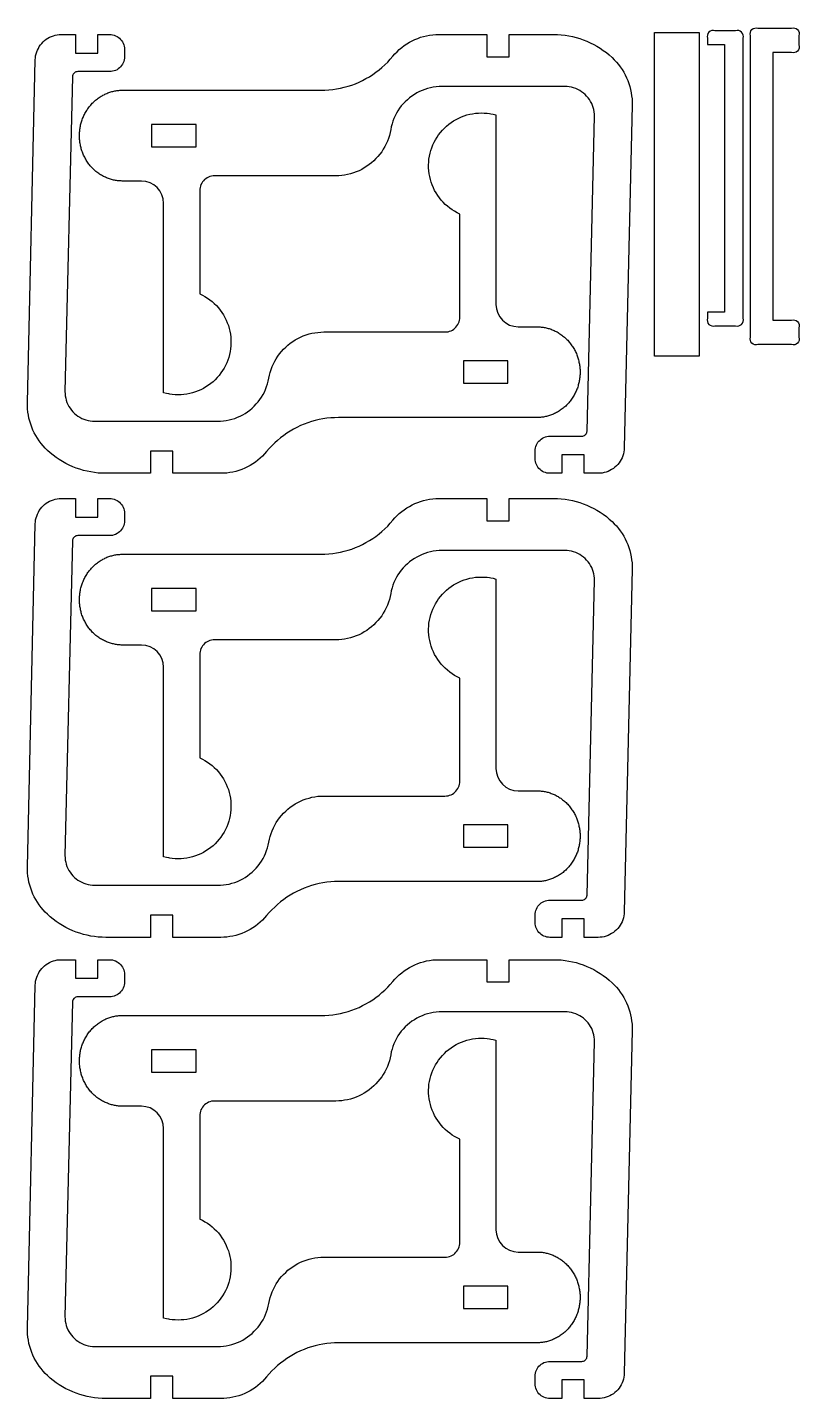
# Model space of a CAD drawing. Extents: x 182 to 369, y 109 to 293.
# Drawn here: x 265.5 to 369.3, y 108.5 to 292.8 of the extents above; entities that cross this region are included whole.
import ezdxf

# ---------------------------------------------------------------- set-up
doc = ezdxf.new("R2010")
doc.units = 0
doc.layers.add('DEFAULT', color=7, linetype='CONTINUOUS')

msp = doc.modelspace()

# ---------------------------------------------------------------- linework, layer by layer
at = {"layer": 'DEFAULT'}
for points in [[(321.47, 240.38), (307.31, 240.38), (306.78, 240.36), (306.26, 240.33), (305.73, 240.28), (305.21, 240.2), (304.7, 240.1), (304.18, 239.98), (303.68, 239.84), (303.18, 239.67), (302.68, 239.49), (302.2, 239.29), (301.72, 239.06), (301.26, 238.82), (300.8, 238.55), (300.36, 238.27), (299.93, 237.97), (299.51, 237.65), (299.11, 237.31), (298.72, 236.96), (298.34, 236.59), (297.98, 236.2), (297.64, 235.8), (297.37, 235.49), (297.08, 235.19), (296.78, 234.9), (296.46, 234.63), (296.13, 234.38), (295.79, 234.15), (295.43, 233.93), (295.06, 233.74), (294.69, 233.56), (294.3, 233.4), (293.91, 233.26), (293.51, 233.14), (293.11, 233.05), (292.7, 232.97), (292.29, 232.92), (291.87, 232.89), (291.46, 232.88), (285.01, 232.88), (285.01, 235.88), (282.01, 235.88), (282.01, 232.88), (276.02, 232.88), (275.51, 232.89), (275, 232.92), (274.5, 232.98), (273.99, 233.06), (273.5, 233.16), (273, 233.28), (272.51, 233.42), (272.03, 233.59), (271.56, 233.77), (271.1, 233.98), (270.64, 234.21), (270.2, 234.46), (269.76, 234.72), (269.34, 235.01), (268.94, 235.31), (268.54, 235.64), (268.16, 235.97), (267.86, 236.27), (267.58, 236.58), (267.31, 236.9), (267.06, 237.24), (266.82, 237.59), (266.6, 237.95), (266.4, 238.32), (266.22, 238.7), (266.05, 239.08), (265.91, 239.48), (265.79, 239.88), (265.68, 240.29), (265.6, 240.7), (265.54, 241.12), (265.49, 241.54), (265.47, 241.96), (265.47, 242.38), (266.53, 288.46), (266.55, 288.73), (266.58, 288.99), (266.64, 289.26), (266.72, 289.52), (266.82, 289.77), (266.94, 290.01), (267.07, 290.25), (267.23, 290.47), (267.4, 290.68), (267.58, 290.88), (267.78, 291.06), (268, 291.23), (268.22, 291.37), (268.46, 291.51), (268.71, 291.62), (268.96, 291.71), (269.22, 291.78), (269.49, 291.83), (269.76, 291.87), (270.03, 291.88), (271.93, 291.88), (271.93, 289.38), (274.93, 289.38), (274.93, 291.88), (276.52, 291.88), (276.73, 291.87), (276.93, 291.83), (277.13, 291.78), (277.33, 291.7), (277.52, 291.61), (277.69, 291.49), (277.85, 291.36), (278, 291.21), (278.13, 291.05), (278.25, 290.88), (278.34, 290.69), (278.42, 290.49), (278.47, 290.29), (278.51, 290.09), (278.52, 289.88), (278.52, 288.88), (278.51, 288.67), (278.47, 288.46), (278.42, 288.26), (278.34, 288.06), (278.25, 287.88), (278.13, 287.7), (278, 287.54), (277.85, 287.39), (277.69, 287.26), (277.52, 287.14), (277.33, 287.05), (277.13, 286.97), (276.93, 286.92), (276.73, 286.89), (276.52, 286.88), (272.24, 286.88), (272.12, 286.87), (272, 286.84), (271.89, 286.79), (271.79, 286.72), (271.71, 286.63), (271.64, 286.54), (271.58, 286.43), (271.55, 286.31), (271.54, 286.19), (270.52, 243.88), (270.53, 243.58), (270.56, 243.28), (270.62, 242.99), (270.69, 242.7), (270.79, 242.41), (270.91, 242.14), (271.05, 241.88), (271.21, 241.62), (271.39, 241.38), (271.58, 241.16), (271.8, 240.94), (272.02, 240.75), (272.26, 240.57), (272.52, 240.41), (272.78, 240.27), (273.06, 240.15), (273.34, 240.05), (273.63, 239.98), (273.92, 239.92), (274.22, 239.89), (274.52, 239.88), (291.05, 239.88), (291.44, 239.89), (291.83, 239.92), (292.21, 239.97), (292.6, 240.05), (292.98, 240.15), (293.35, 240.27), (293.71, 240.41), (294.07, 240.56), (294.42, 240.74), (294.76, 240.94), (295.08, 241.16), (295.4, 241.39), (295.7, 241.64), (295.98, 241.91), (296.25, 242.2), (296.5, 242.49), (296.74, 242.81), (296.96, 243.13), (297.16, 243.47), (297.34, 243.81), (297.5, 244.17), (297.64, 244.54), (297.76, 244.91), (297.86, 245.29), (297.94, 245.67), (298.02, 246.06), (298.12, 246.45), (298.24, 246.84), (298.39, 247.22), (298.55, 247.58), (298.73, 247.94), (298.93, 248.29), (299.15, 248.63), (299.39, 248.96), (299.64, 249.27), (299.92, 249.57), (300.2, 249.85), (300.5, 250.12), (300.82, 250.37), (301.15, 250.6), (301.49, 250.82), (301.84, 251.02), (302.2, 251.19), (302.57, 251.35), (302.95, 251.49), (303.34, 251.61), (303.73, 251.7), (304.12, 251.78), (304.52, 251.83), (304.93, 251.87), (305.33, 251.88), (321.62, 251.88), (321.83, 251.89), (322.03, 251.92), (322.23, 251.97), (322.43, 252.05), (322.62, 252.14), (322.79, 252.26), (322.95, 252.39), (323.1, 252.54), (323.23, 252.7), (323.35, 252.88), (323.44, 253.06), (323.52, 253.26), (323.57, 253.46), (323.61, 253.67), (323.62, 253.88), (323.62, 267.74), (323.26, 267.91), (322.92, 268.1), (322.58, 268.31), (322.26, 268.54), (321.95, 268.78), (321.66, 269.04), (321.38, 269.32), (321.11, 269.62), (320.87, 269.92), (320.64, 270.24), (320.42, 270.58), (320.23, 270.92), (320.06, 271.27), (319.9, 271.64), (319.77, 272.01), (319.66, 272.39), (319.57, 272.77), (319.5, 273.16), (319.45, 273.55), (319.42, 273.94), (319.42, 274.34), (319.43, 274.73), (319.47, 275.12), (319.53, 275.51), (319.62, 275.9), (319.72, 276.28), (319.85, 276.65), (319.99, 277.02), (320.16, 277.38), (320.34, 277.72), (320.55, 278.06), (320.77, 278.39), (321.01, 278.7), (321.27, 279), (321.54, 279.28), (321.83, 279.55), (322.13, 279.8), (322.45, 280.04), (322.78, 280.26), (323.12, 280.45), (323.47, 280.63), (323.83, 280.79), (324.2, 280.93), (324.57, 281.05), (324.96, 281.15), (325.34, 281.22), (325.73, 281.28), (326.13, 281.31), (326.52, 281.32), (326.91, 281.31), (327.31, 281.28), (327.62, 281.23), (327.78, 281.2), (328.08, 281.14), (328.47, 281.05), (328.47, 255.58, 0.414209), (331.47, 252.58), (333.96, 252.58), (334.04, 252.58), (334.17, 252.58), (334.3, 252.57), (334.43, 252.56), (334.56, 252.55), (334.69, 252.53), (334.82, 252.52), (334.96, 252.49), (335.09, 252.47), (335.23, 252.44), (335.36, 252.41), (335.5, 252.37), (335.63, 252.33), (335.77, 252.29), (335.9, 252.24), (336.03, 252.19), (336.17, 252.13), (336.3, 252.08), (336.43, 252.01), (336.56, 251.95), (336.69, 251.88), (336.82, 251.8), (336.95, 251.73), (337.08, 251.65), (337.2, 251.56), (337.32, 251.47), (337.44, 251.38), (337.56, 251.29), (337.68, 251.19), (337.79, 251.09), (337.91, 250.98), (338.01, 250.87), (338.12, 250.76), (338.23, 250.65), (338.33, 250.53), (338.42, 250.41), (338.52, 250.29), (338.61, 250.17), (338.7, 250.04), (338.78, 249.91), (338.87, 249.78), (338.95, 249.65), (339.02, 249.52), (339.09, 249.38), (339.16, 249.24), (339.22, 249.11), (339.29, 248.97), (339.34, 248.83), (339.4, 248.69), (339.45, 248.54), (339.49, 248.4), (339.54, 248.26), (339.58, 248.12), (339.61, 247.97), (339.64, 247.83), (339.67, 247.69), (339.7, 247.55), (339.72, 247.41), (339.74, 247.27), (339.76, 247.13), (339.77, 246.99), (339.78, 246.85), (339.78, 246.71), (339.79, 246.57), (339.79, 246.44), (339.78, 246.3), (339.78, 246.17), (339.77, 246.03), (339.76, 245.89), (339.75, 245.75), (339.73, 245.61), (339.71, 245.47), (339.68, 245.33), (339.66, 245.19), (339.62, 245.04), (339.59, 244.9), (339.55, 244.76), (339.51, 244.62), (339.47, 244.48), (339.42, 244.34), (339.37, 244.19), (339.31, 244.05), (339.25, 243.91), (339.19, 243.78), (339.12, 243.64), (339.05, 243.5), (338.98, 243.37), (338.9, 243.24), (338.82, 243.11), (338.74, 242.98), (338.65, 242.85), (338.56, 242.72), (338.47, 242.6), (338.37, 242.48), (338.27, 242.36), (338.17, 242.25), (338.06, 242.13), (337.96, 242.03), (337.85, 241.92), (337.73, 241.82), (337.62, 241.72), (337.5, 241.62), (337.38, 241.53), (337.26, 241.44), (337.13, 241.35), (337.01, 241.27), (336.88, 241.19), (336.75, 241.11), (336.62, 241.04), (336.49, 240.97), (336.36, 240.91), (336.23, 240.85), (336.09, 240.79), (335.96, 240.74), (335.83, 240.69), (335.69, 240.64), (335.56, 240.6), (335.42, 240.56), (335.29, 240.53), (335.15, 240.5), (335.02, 240.47), (334.88, 240.45), (334.75, 240.43), (334.62, 240.41), (334.48, 240.4), (334.35, 240.39), (334.22, 240.38), (334.09, 240.38), (333.96, 240.38)], [(290.79, 284.38), (304.95, 284.38), (305.48, 284.39), (306, 284.42), (306.53, 284.48), (307.05, 284.55), (307.56, 284.65), (308.07, 284.77), (308.58, 284.91), (309.08, 285.08), (309.57, 285.26), (310.06, 285.47), (310.53, 285.69), (311, 285.94), (311.45, 286.2), (311.9, 286.48), (312.33, 286.79), (312.75, 287.11), (313.15, 287.44), (313.54, 287.8), (313.92, 288.16), (314.27, 288.55), (314.62, 288.95), (314.89, 289.26), (315.18, 289.56), (315.48, 289.85), (315.8, 290.12), (316.13, 290.37), (316.47, 290.6), (316.83, 290.82), (317.19, 291.02), (317.57, 291.19), (317.95, 291.35), (318.35, 291.49), (318.75, 291.61), (319.15, 291.7), (319.56, 291.78), (319.97, 291.83), (320.39, 291.87), (320.8, 291.88), (327.24, 291.88), (327.24, 288.88), (330.24, 288.88), (330.24, 291.88), (336.24, 291.88), (336.75, 291.86), (337.26, 291.83), (337.76, 291.78), (338.26, 291.7), (338.76, 291.6), (339.26, 291.47), (339.74, 291.33), (340.22, 291.16), (340.7, 290.98), (341.16, 290.77), (341.62, 290.54), (342.06, 290.3), (342.49, 290.03), (342.91, 289.74), (343.32, 289.44), (343.71, 289.12), (344.09, 288.78), (344.39, 288.48), (344.68, 288.17), (344.95, 287.85), (345.2, 287.51), (345.44, 287.17), (345.66, 286.81), (345.86, 286.44), (346.04, 286.06), (346.2, 285.67), (346.35, 285.27), (346.47, 284.87), (346.58, 284.46), (346.66, 284.05), (346.72, 283.63), (346.77, 283.21), (346.79, 282.79), (346.79, 282.37), (345.73, 236.3), (345.71, 236.03), (345.67, 235.76), (345.62, 235.49), (345.54, 235.23), (345.44, 234.98), (345.32, 234.74), (345.19, 234.5), (345.03, 234.28), (344.86, 234.07), (344.68, 233.87), (344.47, 233.69), (344.26, 233.53), (344.03, 233.38), (343.8, 233.25), (343.55, 233.13), (343.3, 233.04), (343.03, 232.97), (342.77, 232.92), (342.5, 232.89), (342.23, 232.88), (340.33, 232.88), (340.33, 235.38), (337.33, 235.38), (337.33, 232.88), (335.74, 232.88), (335.53, 232.89), (335.33, 232.92), (335.12, 232.97), (334.93, 233.05), (334.74, 233.14), (334.57, 233.26), (334.4, 233.39), (334.26, 233.54), (334.12, 233.7), (334.01, 233.88), (333.91, 234.06), (333.84, 234.26), (333.79, 234.46), (333.75, 234.67), (333.74, 234.88), (333.74, 235.88), (333.75, 236.09), (333.79, 236.29), (333.84, 236.49), (333.91, 236.69), (334.01, 236.88), (334.12, 237.05), (334.26, 237.21), (334.4, 237.36), (334.57, 237.49), (334.74, 237.61), (334.93, 237.7), (335.12, 237.78), (335.33, 237.83), (335.53, 237.87), (335.74, 237.88), (340.02, 237.88), (340.14, 237.89), (340.26, 237.92), (340.37, 237.97), (340.47, 238.04), (340.55, 238.12), (340.62, 238.22), (340.68, 238.32), (340.71, 238.44), (340.72, 238.56), (341.74, 280.88), (341.73, 281.17), (341.7, 281.47), (341.64, 281.77), (341.56, 282.06), (341.46, 282.34), (341.35, 282.61), (341.21, 282.88), (341.05, 283.13), (340.87, 283.37), (340.67, 283.6), (340.46, 283.81), (340.24, 284), (339.99, 284.18), (339.74, 284.34), (339.48, 284.48), (339.2, 284.6), (338.92, 284.7), (338.63, 284.78), (338.34, 284.83), (338.04, 284.86), (337.74, 284.88), (321.21, 284.88), (320.82, 284.87), (320.43, 284.83), (320.04, 284.78), (319.66, 284.7), (319.28, 284.6), (318.91, 284.49), (318.54, 284.35), (318.19, 284.19), (317.84, 284.01), (317.5, 283.81), (317.17, 283.59), (316.86, 283.36), (316.56, 283.11), (316.28, 282.84), (316.01, 282.56), (315.75, 282.26), (315.52, 281.95), (315.3, 281.62), (315.1, 281.29), (314.92, 280.94), (314.76, 280.58), (314.62, 280.22), (314.5, 279.84), (314.4, 279.47), (314.32, 279.08), (314.24, 278.69), (314.14, 278.3), (314.01, 277.91), (313.87, 277.54), (313.71, 277.17), (313.53, 276.81), (313.33, 276.46), (313.11, 276.12), (312.87, 275.8), (312.61, 275.48), (312.34, 275.18), (312.06, 274.9), (311.75, 274.63), (311.44, 274.38), (311.11, 274.15), (310.77, 273.93), (310.42, 273.74), (310.06, 273.56), (309.69, 273.4), (309.31, 273.26), (308.92, 273.15), (308.53, 273.05), (308.13, 272.97), (307.73, 272.92), (307.33, 272.89), (306.93, 272.88), (290.64, 272.88), (290.43, 272.87), (290.23, 272.83), (290.02, 272.78), (289.83, 272.7), (289.64, 272.61), (289.47, 272.49), (289.3, 272.36), (289.16, 272.21), (289.02, 272.05), (288.91, 271.88), (288.81, 271.69), (288.74, 271.49), (288.69, 271.29), (288.65, 271.09), (288.64, 270.88), (288.64, 257.01), (289, 256.84), (289.34, 256.65), (289.68, 256.44), (290, 256.21), (290.31, 255.97), (290.6, 255.71), (290.88, 255.43), (291.15, 255.14), (291.39, 254.83), (291.62, 254.51), (291.83, 254.18), (292.03, 253.83), (292.2, 253.48), (292.35, 253.12), (292.49, 252.74), (292.6, 252.37), (292.69, 251.98), (292.76, 251.6), (292.81, 251.2), (292.84, 250.81), (292.84, 250.42), (292.82, 250.02), (292.78, 249.63), (292.72, 249.24), (292.64, 248.86), (292.54, 248.47), (292.41, 248.1), (292.27, 247.73), (292.1, 247.38), (291.92, 247.03), (291.71, 246.69), (291.49, 246.37), (291.25, 246.05), (290.99, 245.75), (290.72, 245.47), (290.43, 245.2), (290.13, 244.95), (289.81, 244.71), (289.48, 244.5), (289.14, 244.3), (288.79, 244.12), (288.43, 243.96), (288.06, 243.82), (287.68, 243.7), (287.3, 243.61), (286.91, 243.53), (286.52, 243.48), (286.13, 243.44), (285.74, 243.43), (285.34, 243.44), (284.95, 243.48), (284.64, 243.52), (284.48, 243.55), (284.17, 243.61), (283.79, 243.71), (283.79, 269.17, 0.414209), (280.79, 272.17), (278.29, 272.17), (278.22, 272.17), (278.09, 272.18), (277.96, 272.18), (277.83, 272.19), (277.7, 272.2), (277.57, 272.22), (277.43, 272.24), (277.3, 272.26), (277.17, 272.28), (277.03, 272.31), (276.9, 272.34), (276.76, 272.38), (276.63, 272.42), (276.49, 272.46), (276.36, 272.51), (276.22, 272.56), (276.09, 272.62), (275.96, 272.68), (275.83, 272.74), (275.69, 272.8), (275.56, 272.87), (275.43, 272.95), (275.31, 273.02), (275.18, 273.11), (275.06, 273.19), (274.93, 273.28), (274.81, 273.37), (274.69, 273.47), (274.58, 273.56), (274.46, 273.67), (274.35, 273.77), (274.24, 273.88), (274.14, 273.99), (274.03, 274.1), (273.93, 274.22), (273.83, 274.34), (273.74, 274.46), (273.65, 274.58), (273.56, 274.71), (273.47, 274.84), (273.39, 274.97), (273.31, 275.1), (273.24, 275.24), (273.17, 275.37), (273.1, 275.51), (273.03, 275.65), (272.97, 275.79), (272.92, 275.93), (272.86, 276.07), (272.81, 276.21), (272.76, 276.35), (272.72, 276.49), (272.68, 276.63), (272.65, 276.78), (272.61, 276.92), (272.59, 277.06), (272.56, 277.2), (272.54, 277.35), (272.52, 277.49), (272.5, 277.63), (272.49, 277.77), (272.48, 277.91), (272.47, 278.04), (272.47, 278.18), (272.47, 278.31), (272.47, 278.45), (272.48, 278.59), (272.49, 278.72), (272.5, 278.86), (272.51, 279), (272.53, 279.14), (272.55, 279.28), (272.57, 279.42), (272.6, 279.57), (272.63, 279.71), (272.67, 279.85), (272.71, 279.99), (272.75, 280.13), (272.79, 280.28), (272.84, 280.42), (272.89, 280.56), (272.95, 280.7), (273.01, 280.84), (273.07, 280.98), (273.14, 281.11), (273.21, 281.25), (273.28, 281.38), (273.36, 281.52), (273.44, 281.65), (273.52, 281.78), (273.61, 281.9), (273.7, 282.03), (273.79, 282.15), (273.89, 282.27), (273.99, 282.39), (274.09, 282.5), (274.19, 282.62), (274.3, 282.73), (274.41, 282.83), (274.53, 282.94), (274.64, 283.04), (274.76, 283.13), (274.88, 283.23), (275, 283.32), (275.12, 283.4), (275.25, 283.49), (275.38, 283.57), (275.5, 283.64), (275.63, 283.71), (275.77, 283.78), (275.9, 283.85), (276.03, 283.91), (276.16, 283.96), (276.3, 284.02), (276.43, 284.06), (276.57, 284.11), (276.7, 284.15), (276.84, 284.19), (276.97, 284.22), (277.11, 284.25), (277.24, 284.28), (277.38, 284.31), (277.51, 284.33), (277.64, 284.34), (277.77, 284.36), (277.91, 284.37), (278.04, 284.37), (278.17, 284.38), (278.29, 284.38)], [(361.7, 253.72), (361.7, 291.37, 0.625), (360.7, 292.37), (357.93, 292.37, 0.625), (356.93, 291.37), (356.93, 290.54), (359.2, 290.54), (359.2, 254.54), (356.93, 254.54), (356.93, 253.72, 0.625), (357.93, 252.72), (360.7, 252.72, 0.625)], [(321.47, 178), (307.31, 178), (306.78, 177.99), (306.26, 177.96), (305.73, 177.9), (305.21, 177.82), (304.7, 177.72), (304.18, 177.6), (303.68, 177.46), (303.18, 177.3), (302.68, 177.11), (302.2, 176.91), (301.72, 176.68), (301.26, 176.44), (300.8, 176.17), (300.36, 175.89), (299.93, 175.59), (299.51, 175.27), (299.11, 174.93), (298.72, 174.58), (298.34, 174.21), (297.98, 173.83), (297.64, 173.43), (297.37, 173.11), (297.08, 172.81), (296.78, 172.53), (296.46, 172.26), (296.13, 172.01), (295.79, 171.77), (295.43, 171.56), (295.06, 171.36), (294.69, 171.18), (294.3, 171.02), (293.91, 170.89), (293.51, 170.77), (293.11, 170.67), (292.7, 170.6), (292.29, 170.54), (291.87, 170.51), (291.46, 170.5), (285.01, 170.5), (285.01, 173.5), (282.01, 173.5), (282.01, 170.5), (276.02, 170.5), (275.51, 170.51), (275, 170.54), (274.5, 170.6), (273.99, 170.68), (273.5, 170.78), (273, 170.9), (272.51, 171.05), (272.03, 171.21), (271.56, 171.4), (271.1, 171.61), (270.64, 171.83), (270.2, 172.08), (269.76, 172.35), (269.34, 172.63), (268.94, 172.94), (268.54, 173.26), (268.16, 173.6), (267.86, 173.89), (267.58, 174.2), (267.31, 174.53), (267.06, 174.86), (266.82, 175.21), (266.6, 175.57), (266.4, 175.94), (266.22, 176.32), (266.05, 176.71), (265.91, 177.1), (265.79, 177.51), (265.68, 177.91), (265.6, 178.33), (265.54, 178.74), (265.49, 179.16), (265.47, 179.58), (265.47, 180), (266.53, 226.08), (266.55, 226.35), (266.58, 226.62), (266.64, 226.88), (266.72, 227.14), (266.82, 227.39), (266.94, 227.64), (267.07, 227.87), (267.23, 228.1), (267.4, 228.31), (267.58, 228.5), (267.78, 228.68), (268, 228.85), (268.22, 229), (268.46, 229.13), (268.71, 229.24), (268.96, 229.33), (269.22, 229.41), (269.49, 229.46), (269.76, 229.49), (270.03, 229.5), (271.93, 229.5), (271.93, 227), (274.93, 227), (274.93, 229.5), (276.52, 229.5), (276.73, 229.49), (276.93, 229.46), (277.13, 229.4), (277.33, 229.33), (277.52, 229.23), (277.69, 229.12), (277.85, 228.99), (278, 228.84), (278.13, 228.68), (278.25, 228.5), (278.34, 228.31), (278.42, 228.12), (278.47, 227.92), (278.51, 227.71), (278.52, 227.5), (278.52, 226.5), (278.51, 226.29), (278.47, 226.08), (278.42, 225.88), (278.34, 225.69), (278.25, 225.5), (278.13, 225.32), (278, 225.16), (277.85, 225.01), (277.69, 224.88), (277.52, 224.77), (277.33, 224.67), (277.13, 224.6), (276.93, 224.54), (276.73, 224.51), (276.52, 224.5), (272.24, 224.5), (272.12, 224.49), (272, 224.46), (271.89, 224.41), (271.79, 224.34), (271.71, 224.26), (271.64, 224.16), (271.58, 224.05), (271.55, 223.94), (271.54, 223.82), (270.52, 181.5), (270.53, 181.2), (270.56, 180.9), (270.62, 180.61), (270.69, 180.32), (270.79, 180.04), (270.91, 179.76), (271.05, 179.5), (271.21, 179.25), (271.39, 179.01), (271.58, 178.78), (271.8, 178.57), (272.02, 178.37), (272.26, 178.2), (272.52, 178.04), (272.78, 177.9), (273.06, 177.78), (273.34, 177.68), (273.63, 177.6), (273.92, 177.54), (274.22, 177.51), (274.52, 177.5), (291.05, 177.5), (291.44, 177.51), (291.83, 177.54), (292.21, 177.6), (292.6, 177.67), (292.98, 177.77), (293.35, 177.89), (293.71, 178.03), (294.07, 178.19), (294.42, 178.37), (294.76, 178.57), (295.08, 178.78), (295.4, 179.02), (295.7, 179.27), (295.98, 179.54), (296.25, 179.82), (296.5, 180.12), (296.74, 180.43), (296.96, 180.75), (297.16, 181.09), (297.34, 181.44), (297.5, 181.79), (297.64, 182.16), (297.76, 182.53), (297.86, 182.91), (297.94, 183.29), (298.02, 183.69), (298.12, 184.08), (298.24, 184.46), (298.39, 184.84), (298.55, 185.21), (298.73, 185.57), (298.93, 185.92), (299.15, 186.26), (299.39, 186.58), (299.64, 186.89), (299.92, 187.19), (300.2, 187.47), (300.5, 187.74), (300.82, 187.99), (301.15, 188.23), (301.49, 188.44), (301.84, 188.64), (302.2, 188.82), (302.57, 188.98), (302.95, 189.11), (303.34, 189.23), (303.73, 189.33), (304.12, 189.4), (304.52, 189.46), (304.93, 189.49), (305.33, 189.5), (321.62, 189.5), (321.83, 189.51), (322.03, 189.54), (322.23, 189.6), (322.43, 189.67), (322.62, 189.77), (322.79, 189.88), (322.95, 190.01), (323.1, 190.16), (323.23, 190.32), (323.35, 190.5), (323.44, 190.69), (323.52, 190.88), (323.57, 191.08), (323.61, 191.29), (323.62, 191.5), (323.62, 205.36), (323.26, 205.53), (322.92, 205.72), (322.58, 205.93), (322.26, 206.16), (321.95, 206.41), (321.66, 206.67), (321.38, 206.95), (321.11, 207.24), (320.87, 207.55), (320.64, 207.87), (320.42, 208.2), (320.23, 208.54), (320.06, 208.9), (319.9, 209.26), (319.77, 209.63), (319.66, 210.01), (319.57, 210.39), (319.5, 210.78), (319.45, 211.17), (319.42, 211.57), (319.42, 211.96), (319.43, 212.35), (319.47, 212.75), (319.53, 213.14), (319.62, 213.52), (319.72, 213.9), (319.85, 214.28), (319.99, 214.64), (320.16, 215), (320.34, 215.35), (320.55, 215.69), (320.77, 216.01), (321.01, 216.32), (321.27, 216.62), (321.54, 216.91), (321.83, 217.18), (322.13, 217.43), (322.45, 217.66), (322.78, 217.88), (323.12, 218.08), (323.47, 218.26), (323.83, 218.42), (324.2, 218.55), (324.57, 218.67), (324.96, 218.77), (325.34, 218.85), (325.73, 218.9), (326.13, 218.93), (326.52, 218.94), (326.91, 218.93), (327.31, 218.9), (327.62, 218.86), (327.78, 218.83), (328.08, 218.77), (328.47, 218.67), (328.47, 193.2, 0.414209), (331.47, 190.2), (333.96, 190.2), (334.04, 190.2), (334.17, 190.2), (334.3, 190.19), (334.43, 190.19), (334.56, 190.17), (334.69, 190.16), (334.82, 190.14), (334.96, 190.12), (335.09, 190.09), (335.23, 190.06), (335.36, 190.03), (335.5, 190), (335.63, 189.96), (335.77, 189.91), (335.9, 189.86), (336.03, 189.81), (336.17, 189.76), (336.3, 189.7), (336.43, 189.64), (336.56, 189.57), (336.69, 189.5), (336.82, 189.43), (336.95, 189.35), (337.08, 189.27), (337.2, 189.19), (337.32, 189.1), (337.44, 189.01), (337.56, 188.91), (337.68, 188.81), (337.79, 188.71), (337.91, 188.61), (338.01, 188.5), (338.12, 188.39), (338.23, 188.27), (338.33, 188.16), (338.42, 188.04), (338.52, 187.92), (338.61, 187.79), (338.7, 187.66), (338.78, 187.54), (338.87, 187.41), (338.95, 187.27), (339.02, 187.14), (339.09, 187), (339.16, 186.87), (339.22, 186.73), (339.29, 186.59), (339.34, 186.45), (339.4, 186.31), (339.45, 186.17), (339.49, 186.03), (339.54, 185.88), (339.58, 185.74), (339.61, 185.6), (339.64, 185.46), (339.67, 185.31), (339.7, 185.17), (339.72, 185.03), (339.74, 184.89), (339.76, 184.75), (339.77, 184.61), (339.78, 184.47), (339.78, 184.33), (339.79, 184.2), (339.79, 184.06), (339.78, 183.93), (339.78, 183.79), (339.77, 183.65), (339.76, 183.51), (339.75, 183.37), (339.73, 183.23), (339.71, 183.09), (339.68, 182.95), (339.66, 182.81), (339.62, 182.67), (339.59, 182.53), (339.55, 182.38), (339.51, 182.24), (339.47, 182.1), (339.42, 181.96), (339.37, 181.82), (339.31, 181.68), (339.25, 181.54), (339.19, 181.4), (339.12, 181.26), (339.05, 181.13), (338.98, 180.99), (338.9, 180.86), (338.82, 180.73), (338.74, 180.6), (338.65, 180.47), (338.56, 180.35), (338.47, 180.22), (338.37, 180.1), (338.27, 179.99), (338.17, 179.87), (338.06, 179.76), (337.96, 179.65), (337.85, 179.54), (337.73, 179.44), (337.62, 179.34), (337.5, 179.24), (337.38, 179.15), (337.26, 179.06), (337.13, 178.97), (337.01, 178.89), (336.88, 178.81), (336.75, 178.74), (336.62, 178.66), (336.49, 178.6), (336.36, 178.53), (336.23, 178.47), (336.09, 178.41), (335.96, 178.36), (335.83, 178.31), (335.69, 178.27), (335.56, 178.22), (335.42, 178.19), (335.29, 178.15), (335.15, 178.12), (335.02, 178.09), (334.88, 178.07), (334.75, 178.05), (334.62, 178.03), (334.48, 178.02), (334.35, 178.01), (334.22, 178), (334.09, 178), (333.96, 178)], [(290.79, 222), (304.95, 222), (305.48, 222.01), (306, 222.04), (306.53, 222.1), (307.05, 222.18), (307.56, 222.28), (308.07, 222.4), (308.58, 222.54), (309.08, 222.7), (309.57, 222.89), (310.06, 223.09), (310.53, 223.32), (311, 223.56), (311.45, 223.83), (311.9, 224.11), (312.33, 224.41), (312.75, 224.73), (313.15, 225.07), (313.54, 225.42), (313.92, 225.79), (314.27, 226.17), (314.62, 226.57), (314.89, 226.89), (315.18, 227.19), (315.48, 227.47), (315.8, 227.74), (316.13, 227.99), (316.47, 228.23), (316.83, 228.44), (317.19, 228.64), (317.57, 228.82), (317.95, 228.98), (318.35, 229.11), (318.75, 229.23), (319.15, 229.33), (319.56, 229.4), (319.97, 229.46), (320.39, 229.49), (320.8, 229.5), (327.24, 229.5), (327.24, 226.5), (330.24, 226.5), (330.24, 229.5), (336.24, 229.5), (336.75, 229.49), (337.26, 229.46), (337.76, 229.4), (338.26, 229.32), (338.76, 229.22), (339.26, 229.1), (339.74, 228.95), (340.22, 228.79), (340.7, 228.6), (341.16, 228.39), (341.62, 228.17), (342.06, 227.92), (342.49, 227.65), (342.91, 227.37), (343.32, 227.06), (343.71, 226.74), (344.09, 226.4), (344.39, 226.11), (344.68, 225.8), (344.95, 225.47), (345.2, 225.14), (345.44, 224.79), (345.66, 224.43), (345.86, 224.06), (346.04, 223.68), (346.2, 223.29), (346.35, 222.9), (346.47, 222.49), (346.58, 222.09), (346.66, 221.67), (346.72, 221.26), (346.77, 220.84), (346.79, 220.42), (346.79, 220), (345.73, 173.92), (345.71, 173.65), (345.67, 173.38), (345.62, 173.12), (345.54, 172.86), (345.44, 172.61), (345.32, 172.36), (345.19, 172.13), (345.03, 171.9), (344.86, 171.69), (344.68, 171.5), (344.47, 171.32), (344.26, 171.15), (344.03, 171), (343.8, 170.87), (343.55, 170.76), (343.3, 170.67), (343.03, 170.59), (342.77, 170.54), (342.5, 170.51), (342.23, 170.5), (340.33, 170.5), (340.33, 173), (337.33, 173), (337.33, 170.5), (335.74, 170.5), (335.53, 170.51), (335.33, 170.54), (335.12, 170.6), (334.93, 170.67), (334.74, 170.77), (334.57, 170.88), (334.4, 171.01), (334.26, 171.16), (334.12, 171.32), (334.01, 171.5), (333.91, 171.69), (333.84, 171.88), (333.79, 172.08), (333.75, 172.29), (333.74, 172.5), (333.74, 173.5), (333.75, 173.71), (333.79, 173.92), (333.84, 174.12), (333.91, 174.31), (334.01, 174.5), (334.12, 174.68), (334.26, 174.84), (334.4, 174.99), (334.57, 175.12), (334.74, 175.23), (334.93, 175.33), (335.12, 175.4), (335.33, 175.46), (335.53, 175.49), (335.74, 175.5), (340.02, 175.5), (340.14, 175.51), (340.26, 175.54), (340.37, 175.59), (340.47, 175.66), (340.55, 175.74), (340.62, 175.84), (340.68, 175.95), (340.71, 176.06), (340.72, 176.18), (341.74, 218.5), (341.73, 218.8), (341.7, 219.1), (341.64, 219.39), (341.56, 219.68), (341.46, 219.96), (341.35, 220.24), (341.21, 220.5), (341.05, 220.75), (340.87, 220.99), (340.67, 221.22), (340.46, 221.43), (340.24, 221.63), (339.99, 221.8), (339.74, 221.96), (339.48, 222.1), (339.2, 222.22), (338.92, 222.32), (338.63, 222.4), (338.34, 222.46), (338.04, 222.49), (337.74, 222.5), (321.21, 222.5), (320.82, 222.49), (320.43, 222.46), (320.04, 222.4), (319.66, 222.33), (319.28, 222.23), (318.91, 222.11), (318.54, 221.97), (318.19, 221.81), (317.84, 221.63), (317.5, 221.43), (317.17, 221.22), (316.86, 220.98), (316.56, 220.73), (316.28, 220.46), (316.01, 220.18), (315.75, 219.88), (315.52, 219.57), (315.3, 219.25), (315.1, 218.91), (314.92, 218.56), (314.76, 218.21), (314.62, 217.84), (314.5, 217.47), (314.4, 217.09), (314.32, 216.71), (314.24, 216.31), (314.14, 215.92), (314.01, 215.54), (313.87, 215.16), (313.71, 214.79), (313.53, 214.43), (313.33, 214.08), (313.11, 213.74), (312.87, 213.42), (312.61, 213.11), (312.34, 212.81), (312.06, 212.53), (311.75, 212.26), (311.44, 212.01), (311.11, 211.77), (310.77, 211.56), (310.42, 211.36), (310.06, 211.18), (309.69, 211.02), (309.31, 210.89), (308.92, 210.77), (308.53, 210.67), (308.13, 210.6), (307.73, 210.54), (307.33, 210.51), (306.93, 210.5), (290.64, 210.5), (290.43, 210.49), (290.23, 210.46), (290.02, 210.4), (289.83, 210.33), (289.64, 210.23), (289.47, 210.12), (289.3, 209.99), (289.16, 209.84), (289.02, 209.68), (288.91, 209.5), (288.81, 209.31), (288.74, 209.12), (288.69, 208.92), (288.65, 208.71), (288.64, 208.5), (288.64, 194.64), (289, 194.47), (289.34, 194.28), (289.68, 194.07), (290, 193.84), (290.31, 193.59), (290.6, 193.33), (290.88, 193.05), (291.15, 192.76), (291.39, 192.45), (291.62, 192.13), (291.83, 191.8), (292.03, 191.46), (292.2, 191.1), (292.35, 190.74), (292.49, 190.37), (292.6, 189.99), (292.69, 189.61), (292.76, 189.22), (292.81, 188.83), (292.84, 188.43), (292.84, 188.04), (292.82, 187.65), (292.78, 187.25), (292.72, 186.86), (292.64, 186.48), (292.54, 186.1), (292.41, 185.72), (292.27, 185.36), (292.1, 185), (291.92, 184.65), (291.71, 184.31), (291.49, 183.99), (291.25, 183.68), (290.99, 183.38), (290.72, 183.09), (290.43, 182.82), (290.13, 182.57), (289.81, 182.34), (289.48, 182.12), (289.14, 181.92), (288.79, 181.74), (288.43, 181.58), (288.06, 181.45), (287.68, 181.33), (287.3, 181.23), (286.91, 181.15), (286.52, 181.1), (286.13, 181.07), (285.74, 181.06), (285.34, 181.07), (284.95, 181.1), (284.64, 181.14), (284.48, 181.17), (284.17, 181.23), (283.79, 181.33), (283.79, 206.8, 0.414209), (280.79, 209.8), (278.29, 209.8), (278.22, 209.8), (278.09, 209.8), (277.96, 209.81), (277.83, 209.81), (277.7, 209.83), (277.57, 209.84), (277.43, 209.86), (277.3, 209.88), (277.17, 209.91), (277.03, 209.94), (276.9, 209.97), (276.76, 210), (276.63, 210.04), (276.49, 210.09), (276.36, 210.14), (276.22, 210.19), (276.09, 210.24), (275.96, 210.3), (275.83, 210.36), (275.69, 210.43), (275.56, 210.5), (275.43, 210.57), (275.31, 210.65), (275.18, 210.73), (275.06, 210.81), (274.93, 210.9), (274.81, 210.99), (274.69, 211.09), (274.58, 211.19), (274.46, 211.29), (274.35, 211.39), (274.24, 211.5), (274.14, 211.61), (274.03, 211.73), (273.93, 211.84), (273.83, 211.96), (273.74, 212.08), (273.65, 212.21), (273.56, 212.34), (273.47, 212.46), (273.39, 212.59), (273.31, 212.73), (273.24, 212.86), (273.17, 213), (273.1, 213.13), (273.03, 213.27), (272.97, 213.41), (272.92, 213.55), (272.86, 213.69), (272.81, 213.83), (272.76, 213.97), (272.72, 214.12), (272.68, 214.26), (272.65, 214.4), (272.61, 214.54), (272.59, 214.69), (272.56, 214.83), (272.54, 214.97), (272.52, 215.11), (272.5, 215.25), (272.49, 215.39), (272.48, 215.53), (272.47, 215.67), (272.47, 215.8), (272.47, 215.94), (272.47, 216.07), (272.48, 216.21), (272.49, 216.35), (272.5, 216.49), (272.51, 216.63), (272.53, 216.77), (272.55, 216.91), (272.57, 217.05), (272.6, 217.19), (272.63, 217.33), (272.67, 217.47), (272.71, 217.62), (272.75, 217.76), (272.79, 217.9), (272.84, 218.04), (272.89, 218.18), (272.95, 218.32), (273.01, 218.46), (273.07, 218.6), (273.14, 218.74), (273.21, 218.87), (273.28, 219.01), (273.36, 219.14), (273.44, 219.27), (273.52, 219.4), (273.61, 219.53), (273.7, 219.65), (273.79, 219.78), (273.89, 219.9), (273.99, 220.01), (274.09, 220.13), (274.19, 220.24), (274.3, 220.35), (274.41, 220.46), (274.53, 220.56), (274.64, 220.66), (274.76, 220.76), (274.88, 220.85), (275, 220.94), (275.12, 221.03), (275.25, 221.11), (275.38, 221.19), (275.5, 221.26), (275.63, 221.34), (275.77, 221.4), (275.9, 221.47), (276.03, 221.53), (276.16, 221.59), (276.3, 221.64), (276.43, 221.69), (276.57, 221.73), (276.7, 221.78), (276.84, 221.81), (276.97, 221.85), (277.11, 221.88), (277.24, 221.91), (277.38, 221.93), (277.51, 221.95), (277.64, 221.97), (277.77, 221.98), (277.91, 221.99), (278.04, 222), (278.17, 222), (278.29, 222)], [(321.47, 116), (307.31, 116), (306.78, 115.99), (306.26, 115.96), (305.73, 115.9), (305.21, 115.82), (304.7, 115.72), (304.18, 115.6), (303.68, 115.46), (303.18, 115.3), (302.68, 115.11), (302.2, 114.91), (301.72, 114.68), (301.26, 114.44), (300.8, 114.17), (300.36, 113.89), (299.93, 113.59), (299.51, 113.27), (299.11, 112.93), (298.72, 112.58), (298.34, 112.21), (297.98, 111.83), (297.64, 111.43), (297.37, 111.11), (297.08, 110.81), (296.78, 110.53), (296.46, 110.26), (296.13, 110.01), (295.79, 109.77), (295.43, 109.56), (295.06, 109.36), (294.69, 109.18), (294.3, 109.02), (293.91, 108.89), (293.51, 108.77), (293.11, 108.67), (292.7, 108.6), (292.29, 108.54), (291.87, 108.51), (291.46, 108.5), (285.01, 108.5), (285.01, 111.5), (282.01, 111.5), (282.01, 108.5), (276.02, 108.5), (275.51, 108.51), (275, 108.54), (274.5, 108.6), (273.99, 108.68), (273.5, 108.78), (273, 108.9), (272.51, 109.05), (272.03, 109.21), (271.56, 109.4), (271.1, 109.61), (270.64, 109.83), (270.2, 110.08), (269.76, 110.35), (269.34, 110.63), (268.94, 110.94), (268.54, 111.26), (268.16, 111.6), (267.86, 111.89), (267.58, 112.2), (267.31, 112.53), (267.06, 112.86), (266.82, 113.21), (266.6, 113.57), (266.4, 113.94), (266.22, 114.32), (266.05, 114.71), (265.91, 115.1), (265.79, 115.51), (265.68, 115.91), (265.6, 116.33), (265.54, 116.74), (265.49, 117.16), (265.47, 117.58), (265.47, 118), (266.53, 164.08), (266.55, 164.35), (266.58, 164.62), (266.64, 164.88), (266.72, 165.14), (266.82, 165.39), (266.94, 165.64), (267.07, 165.87), (267.23, 166.1), (267.4, 166.31), (267.58, 166.5), (267.78, 166.68), (268, 166.85), (268.22, 167), (268.46, 167.13), (268.71, 167.24), (268.96, 167.33), (269.22, 167.41), (269.49, 167.46), (269.76, 167.49), (270.03, 167.5), (271.93, 167.5), (271.93, 165), (274.93, 165), (274.93, 167.5), (276.52, 167.5), (276.73, 167.49), (276.93, 167.46), (277.13, 167.4), (277.33, 167.33), (277.52, 167.23), (277.69, 167.12), (277.85, 166.99), (278, 166.84), (278.13, 166.68), (278.25, 166.5), (278.34, 166.31), (278.42, 166.12), (278.47, 165.92), (278.51, 165.71), (278.52, 165.5), (278.52, 164.5), (278.51, 164.29), (278.47, 164.08), (278.42, 163.88), (278.34, 163.69), (278.25, 163.5), (278.13, 163.32), (278, 163.16), (277.85, 163.01), (277.69, 162.88), (277.52, 162.77), (277.33, 162.67), (277.13, 162.6), (276.93, 162.54), (276.73, 162.51), (276.52, 162.5), (272.24, 162.5), (272.12, 162.49), (272, 162.46), (271.89, 162.41), (271.79, 162.34), (271.71, 162.26), (271.64, 162.16), (271.58, 162.05), (271.55, 161.94), (271.54, 161.82), (270.52, 119.5), (270.53, 119.2), (270.56, 118.9), (270.62, 118.61), (270.69, 118.32), (270.79, 118.04), (270.91, 117.76), (271.05, 117.5), (271.21, 117.25), (271.39, 117.01), (271.58, 116.78), (271.8, 116.57), (272.02, 116.37), (272.26, 116.2), (272.52, 116.04), (272.78, 115.9), (273.06, 115.78), (273.34, 115.68), (273.63, 115.6), (273.92, 115.54), (274.22, 115.51), (274.52, 115.5), (291.05, 115.5), (291.44, 115.51), (291.83, 115.54), (292.21, 115.6), (292.6, 115.67), (292.98, 115.77), (293.35, 115.89), (293.71, 116.03), (294.07, 116.19), (294.42, 116.37), (294.76, 116.57), (295.08, 116.78), (295.4, 117.02), (295.7, 117.27), (295.98, 117.54), (296.25, 117.82), (296.5, 118.12), (296.74, 118.43), (296.96, 118.75), (297.16, 119.09), (297.34, 119.44), (297.5, 119.79), (297.64, 120.16), (297.76, 120.53), (297.86, 120.91), (297.94, 121.29), (298.02, 121.69), (298.12, 122.08), (298.24, 122.46), (298.39, 122.84), (298.55, 123.21), (298.73, 123.57), (298.93, 123.92), (299.15, 124.26), (299.39, 124.58), (299.64, 124.89), (299.92, 125.19), (300.2, 125.47), (300.5, 125.74), (300.82, 125.99), (301.15, 126.23), (301.49, 126.44), (301.84, 126.64), (302.2, 126.82), (302.57, 126.98), (302.95, 127.11), (303.34, 127.23), (303.73, 127.33), (304.12, 127.4), (304.52, 127.46), (304.93, 127.49), (305.33, 127.5), (321.62, 127.5), (321.83, 127.51), (322.03, 127.54), (322.23, 127.6), (322.43, 127.67), (322.62, 127.77), (322.79, 127.88), (322.95, 128.01), (323.1, 128.16), (323.23, 128.32), (323.35, 128.5), (323.44, 128.69), (323.52, 128.88), (323.57, 129.08), (323.61, 129.29), (323.62, 129.5), (323.62, 143.36), (323.26, 143.53), (322.92, 143.72), (322.58, 143.93), (322.26, 144.16), (321.95, 144.41), (321.66, 144.67), (321.38, 144.95), (321.11, 145.24), (320.87, 145.55), (320.64, 145.87), (320.42, 146.2), (320.23, 146.54), (320.06, 146.9), (319.9, 147.26), (319.77, 147.63), (319.66, 148.01), (319.57, 148.39), (319.5, 148.78), (319.45, 149.17), (319.42, 149.57), (319.42, 149.96), (319.43, 150.35), (319.47, 150.75), (319.53, 151.14), (319.62, 151.52), (319.72, 151.9), (319.85, 152.28), (319.99, 152.64), (320.16, 153), (320.34, 153.35), (320.55, 153.69), (320.77, 154.01), (321.01, 154.32), (321.27, 154.62), (321.54, 154.91), (321.83, 155.18), (322.13, 155.43), (322.45, 155.66), (322.78, 155.88), (323.12, 156.08), (323.47, 156.26), (323.83, 156.42), (324.2, 156.55), (324.57, 156.67), (324.96, 156.77), (325.34, 156.85), (325.73, 156.9), (326.13, 156.93), (326.52, 156.94), (326.91, 156.93), (327.31, 156.9), (327.62, 156.86), (327.78, 156.83), (328.08, 156.77), (328.47, 156.67), (328.47, 131.2, 0.414209), (331.47, 128.2), (333.96, 128.2), (334.04, 128.2), (334.17, 128.2), (334.3, 128.19), (334.43, 128.19), (334.56, 128.17), (334.69, 128.16), (334.82, 128.14), (334.96, 128.12), (335.09, 128.09), (335.23, 128.06), (335.36, 128.03), (335.5, 128), (335.63, 127.96), (335.77, 127.91), (335.9, 127.86), (336.03, 127.81), (336.17, 127.76), (336.3, 127.7), (336.43, 127.64), (336.56, 127.57), (336.69, 127.5), (336.82, 127.43), (336.95, 127.35), (337.08, 127.27), (337.2, 127.19), (337.32, 127.1), (337.44, 127.01), (337.56, 126.91), (337.68, 126.81), (337.79, 126.71), (337.91, 126.61), (338.01, 126.5), (338.12, 126.39), (338.23, 126.27), (338.33, 126.16), (338.42, 126.04), (338.52, 125.92), (338.61, 125.79), (338.7, 125.66), (338.78, 125.54), (338.87, 125.41), (338.95, 125.27), (339.02, 125.14), (339.09, 125), (339.16, 124.87), (339.22, 124.73), (339.29, 124.59), (339.34, 124.45), (339.4, 124.31), (339.45, 124.17), (339.49, 124.03), (339.54, 123.88), (339.58, 123.74), (339.61, 123.6), (339.64, 123.46), (339.67, 123.31), (339.7, 123.17), (339.72, 123.03), (339.74, 122.89), (339.76, 122.75), (339.77, 122.61), (339.78, 122.47), (339.78, 122.33), (339.79, 122.2), (339.79, 122.06), (339.78, 121.93), (339.78, 121.79), (339.77, 121.65), (339.76, 121.51), (339.75, 121.37), (339.73, 121.23), (339.71, 121.09), (339.68, 120.95), (339.66, 120.81), (339.62, 120.67), (339.59, 120.53), (339.55, 120.38), (339.51, 120.24), (339.47, 120.1), (339.42, 119.96), (339.37, 119.82), (339.31, 119.68), (339.25, 119.54), (339.19, 119.4), (339.12, 119.26), (339.05, 119.13), (338.98, 118.99), (338.9, 118.86), (338.82, 118.73), (338.74, 118.6), (338.65, 118.47), (338.56, 118.35), (338.47, 118.22), (338.37, 118.1), (338.27, 117.99), (338.17, 117.87), (338.06, 117.76), (337.96, 117.65), (337.85, 117.54), (337.73, 117.44), (337.62, 117.34), (337.5, 117.24), (337.38, 117.15), (337.26, 117.06), (337.13, 116.97), (337.01, 116.89), (336.88, 116.81), (336.75, 116.74), (336.62, 116.66), (336.49, 116.6), (336.36, 116.53), (336.23, 116.47), (336.09, 116.41), (335.96, 116.36), (335.83, 116.31), (335.69, 116.27), (335.56, 116.22), (335.42, 116.19), (335.29, 116.15), (335.15, 116.12), (335.02, 116.09), (334.88, 116.07), (334.75, 116.05), (334.62, 116.03), (334.48, 116.02), (334.35, 116.01), (334.22, 116), (334.09, 116), (333.96, 116)], [(290.79, 160), (304.95, 160), (305.48, 160.01), (306, 160.04), (306.53, 160.1), (307.05, 160.18), (307.56, 160.28), (308.07, 160.4), (308.58, 160.54), (309.08, 160.7), (309.57, 160.89), (310.06, 161.09), (310.53, 161.32), (311, 161.56), (311.45, 161.83), (311.9, 162.11), (312.33, 162.41), (312.75, 162.73), (313.15, 163.07), (313.54, 163.42), (313.92, 163.79), (314.27, 164.17), (314.62, 164.57), (314.89, 164.89), (315.18, 165.19), (315.48, 165.47), (315.8, 165.74), (316.13, 165.99), (316.47, 166.23), (316.83, 166.44), (317.19, 166.64), (317.57, 166.82), (317.95, 166.98), (318.35, 167.11), (318.75, 167.23), (319.15, 167.33), (319.56, 167.4), (319.97, 167.46), (320.39, 167.49), (320.8, 167.5), (327.24, 167.5), (327.24, 164.5), (330.24, 164.5), (330.24, 167.5), (336.24, 167.5), (336.75, 167.49), (337.26, 167.46), (337.76, 167.4), (338.26, 167.32), (338.76, 167.22), (339.26, 167.1), (339.74, 166.95), (340.22, 166.79), (340.7, 166.6), (341.16, 166.39), (341.62, 166.17), (342.06, 165.92), (342.49, 165.65), (342.91, 165.37), (343.32, 165.06), (343.71, 164.74), (344.09, 164.4), (344.39, 164.11), (344.68, 163.8), (344.95, 163.47), (345.2, 163.14), (345.44, 162.79), (345.66, 162.43), (345.86, 162.06), (346.04, 161.68), (346.2, 161.29), (346.35, 160.9), (346.47, 160.49), (346.58, 160.09), (346.66, 159.67), (346.72, 159.26), (346.77, 158.84), (346.79, 158.42), (346.79, 158), (345.73, 111.92), (345.71, 111.65), (345.67, 111.38), (345.62, 111.12), (345.54, 110.86), (345.44, 110.61), (345.32, 110.36), (345.19, 110.13), (345.03, 109.9), (344.86, 109.69), (344.68, 109.5), (344.47, 109.32), (344.26, 109.15), (344.03, 109), (343.8, 108.87), (343.55, 108.76), (343.3, 108.67), (343.03, 108.59), (342.77, 108.54), (342.5, 108.51), (342.23, 108.5), (340.33, 108.5), (340.33, 111), (337.33, 111), (337.33, 108.5), (335.74, 108.5), (335.53, 108.51), (335.33, 108.54), (335.12, 108.6), (334.93, 108.67), (334.74, 108.77), (334.57, 108.88), (334.4, 109.01), (334.26, 109.16), (334.12, 109.32), (334.01, 109.5), (333.91, 109.69), (333.84, 109.88), (333.79, 110.08), (333.75, 110.29), (333.74, 110.5), (333.74, 111.5), (333.75, 111.71), (333.79, 111.92), (333.84, 112.12), (333.91, 112.31), (334.01, 112.5), (334.12, 112.68), (334.26, 112.84), (334.4, 112.99), (334.57, 113.12), (334.74, 113.23), (334.93, 113.33), (335.12, 113.4), (335.33, 113.46), (335.53, 113.49), (335.74, 113.5), (340.02, 113.5), (340.14, 113.51), (340.26, 113.54), (340.37, 113.59), (340.47, 113.66), (340.55, 113.74), (340.62, 113.84), (340.68, 113.95), (340.71, 114.06), (340.72, 114.18), (341.74, 156.5), (341.73, 156.8), (341.7, 157.1), (341.64, 157.39), (341.56, 157.68), (341.46, 157.96), (341.35, 158.24), (341.21, 158.5), (341.05, 158.75), (340.87, 158.99), (340.67, 159.22), (340.46, 159.43), (340.24, 159.63), (339.99, 159.8), (339.74, 159.96), (339.48, 160.1), (339.2, 160.22), (338.92, 160.32), (338.63, 160.4), (338.34, 160.46), (338.04, 160.49), (337.74, 160.5), (321.21, 160.5), (320.82, 160.49), (320.43, 160.46), (320.04, 160.4), (319.66, 160.33), (319.28, 160.23), (318.91, 160.11), (318.54, 159.97), (318.19, 159.81), (317.84, 159.63), (317.5, 159.43), (317.17, 159.22), (316.86, 158.98), (316.56, 158.73), (316.28, 158.46), (316.01, 158.18), (315.75, 157.88), (315.52, 157.57), (315.3, 157.25), (315.1, 156.91), (314.92, 156.56), (314.76, 156.21), (314.62, 155.84), (314.5, 155.47), (314.4, 155.09), (314.32, 154.71), (314.24, 154.31), (314.14, 153.92), (314.01, 153.54), (313.87, 153.16), (313.71, 152.79), (313.53, 152.43), (313.33, 152.08), (313.11, 151.74), (312.87, 151.42), (312.61, 151.11), (312.34, 150.81), (312.06, 150.53), (311.75, 150.26), (311.44, 150.01), (311.11, 149.77), (310.77, 149.56), (310.42, 149.36), (310.06, 149.18), (309.69, 149.02), (309.31, 148.89), (308.92, 148.77), (308.53, 148.67), (308.13, 148.6), (307.73, 148.54), (307.33, 148.51), (306.93, 148.5), (290.64, 148.5), (290.43, 148.49), (290.23, 148.46), (290.02, 148.4), (289.83, 148.33), (289.64, 148.23), (289.47, 148.12), (289.3, 147.99), (289.16, 147.84), (289.02, 147.68), (288.91, 147.5), (288.81, 147.31), (288.74, 147.12), (288.69, 146.92), (288.65, 146.71), (288.64, 146.5), (288.64, 132.64), (289, 132.47), (289.34, 132.28), (289.68, 132.07), (290, 131.84), (290.31, 131.59), (290.6, 131.33), (290.88, 131.05), (291.15, 130.76), (291.39, 130.45), (291.62, 130.13), (291.83, 129.8), (292.03, 129.46), (292.2, 129.1), (292.35, 128.74), (292.49, 128.37), (292.6, 127.99), (292.69, 127.61), (292.76, 127.22), (292.81, 126.83), (292.84, 126.43), (292.84, 126.04), (292.82, 125.65), (292.78, 125.25), (292.72, 124.86), (292.64, 124.48), (292.54, 124.1), (292.41, 123.72), (292.27, 123.36), (292.1, 123), (291.92, 122.65), (291.71, 122.31), (291.49, 121.99), (291.25, 121.68), (290.99, 121.38), (290.72, 121.09), (290.43, 120.82), (290.13, 120.57), (289.81, 120.34), (289.48, 120.12), (289.14, 119.92), (288.79, 119.74), (288.43, 119.58), (288.06, 119.45), (287.68, 119.33), (287.3, 119.23), (286.91, 119.15), (286.52, 119.1), (286.13, 119.07), (285.74, 119.06), (285.34, 119.07), (284.95, 119.1), (284.64, 119.14), (284.48, 119.17), (284.17, 119.23), (283.79, 119.33), (283.79, 144.8, 0.414209), (280.79, 147.8), (278.29, 147.8), (278.22, 147.8), (278.09, 147.8), (277.96, 147.81), (277.83, 147.81), (277.7, 147.83), (277.57, 147.84), (277.43, 147.86), (277.3, 147.88), (277.17, 147.91), (277.03, 147.94), (276.9, 147.97), (276.76, 148), (276.63, 148.04), (276.49, 148.09), (276.36, 148.14), (276.22, 148.19), (276.09, 148.24), (275.96, 148.3), (275.83, 148.36), (275.69, 148.43), (275.56, 148.5), (275.43, 148.57), (275.31, 148.65), (275.18, 148.73), (275.06, 148.81), (274.93, 148.9), (274.81, 148.99), (274.69, 149.09), (274.58, 149.19), (274.46, 149.29), (274.35, 149.39), (274.24, 149.5), (274.14, 149.61), (274.03, 149.73), (273.93, 149.84), (273.83, 149.96), (273.74, 150.08), (273.65, 150.21), (273.56, 150.34), (273.47, 150.46), (273.39, 150.59), (273.31, 150.73), (273.24, 150.86), (273.17, 151), (273.1, 151.13), (273.03, 151.27), (272.97, 151.41), (272.92, 151.55), (272.86, 151.69), (272.81, 151.83), (272.76, 151.97), (272.72, 152.12), (272.68, 152.26), (272.65, 152.4), (272.61, 152.54), (272.59, 152.69), (272.56, 152.83), (272.54, 152.97), (272.52, 153.11), (272.5, 153.25), (272.49, 153.39), (272.48, 153.53), (272.47, 153.67), (272.47, 153.8), (272.47, 153.94), (272.47, 154.07), (272.48, 154.21), (272.49, 154.35), (272.5, 154.49), (272.51, 154.63), (272.53, 154.77), (272.55, 154.91), (272.57, 155.05), (272.6, 155.19), (272.63, 155.33), (272.67, 155.47), (272.71, 155.62), (272.75, 155.76), (272.79, 155.9), (272.84, 156.04), (272.89, 156.18), (272.95, 156.32), (273.01, 156.46), (273.07, 156.6), (273.14, 156.74), (273.21, 156.87), (273.28, 157.01), (273.36, 157.14), (273.44, 157.27), (273.52, 157.4), (273.61, 157.53), (273.7, 157.65), (273.79, 157.78), (273.89, 157.9), (273.99, 158.01), (274.09, 158.13), (274.19, 158.24), (274.3, 158.35), (274.41, 158.46), (274.53, 158.56), (274.64, 158.66), (274.76, 158.76), (274.88, 158.85), (275, 158.94), (275.12, 159.03), (275.25, 159.11), (275.38, 159.19), (275.5, 159.26), (275.63, 159.34), (275.77, 159.4), (275.9, 159.47), (276.03, 159.53), (276.16, 159.59), (276.3, 159.64), (276.43, 159.69), (276.57, 159.73), (276.7, 159.78), (276.84, 159.81), (276.97, 159.85), (277.11, 159.88), (277.24, 159.91), (277.38, 159.93), (277.51, 159.95), (277.64, 159.97), (277.77, 159.98), (277.91, 159.99), (278.04, 160), (278.17, 160), (278.29, 160)]]:
    msp.add_lwpolyline(points, format="xyb", close=True, dxfattribs=at)
for points in [[(349.8, 248.64), (349.8, 292.12), (355.8, 292.12), (355.8, 248.64)], [(282.17, 279.77), (282.17, 276.77), (288.17, 276.77), (288.17, 279.77)], [(330.09, 244.98), (330.09, 247.98), (324.09, 247.98), (324.09, 244.98)], [(282.17, 217.39), (282.17, 214.39), (288.17, 214.39), (288.17, 217.39)], [(330.09, 182.61), (330.09, 185.61), (324.09, 185.61), (324.09, 182.61)], [(282.17, 155.39), (282.17, 152.39), (288.17, 152.39), (288.17, 155.39)], [(330.09, 120.61), (330.09, 123.61), (324.09, 123.61), (324.09, 120.61)]]:
    msp.add_lwpolyline(points, close=True, dxfattribs=at)
at = {"layer": 'DEFAULT', "extrusion": (-0.000685682, -1.91957e-05, 1)}
msp.add_lwpolyline([(369.22, 252.46), (369.22, 251.19, -0.625), (368.22, 250.19), (363.71, 250.19, -0.625), (362.71, 251.19), (362.71, 291.72, -0.625), (363.71, 292.72), (368.22, 292.72, -0.625), (369.22, 291.72), (369.22, 290.46, -0.625), (368.22, 289.46), (365.71, 289.46), (365.71, 253.46), (368.22, 253.46, -0.625)], format="xyb", close=True, dxfattribs=at)

doc.saveas('drawing.dxf')
